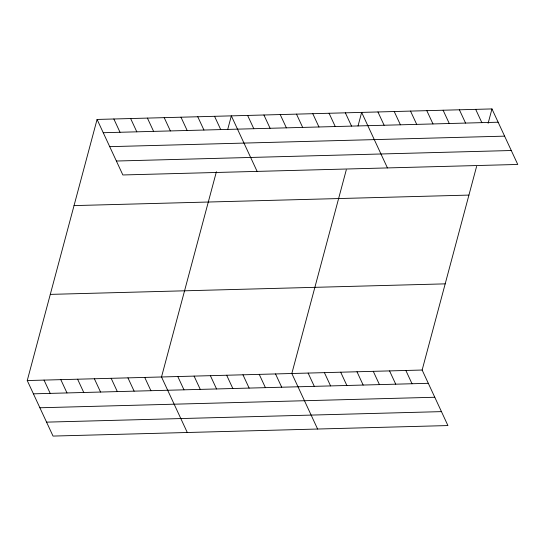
<?xml version="1.0" encoding="UTF-8"?>
<svg xmlns="http://www.w3.org/2000/svg" width="545" height="545" viewBox="0 0 545 545"><rect width="100%" height="100%" fill="white"/><g stroke="black" fill="none" stroke-linecap="round" stroke-linejoin="round"><path stroke-width="0.82" d="M476.609 166.368L422.143 370.035L447.922 425.563L53.029 436.075L27.25 380.546L97.078 119.437L491.971 108.925L517.75 164.454L122.857 174.965L97.078 119.437M216.406 171.709L161.518 376.97L187.289 432.505M227.715 129.424L231.339 115.86L257.117 171.396M346.293 169.836L291.834 373.502L317.606 429.031M358.031 125.956L361.655 112.393L387.434 167.921M488.129 123.286L491.971 108.925M103.243 132.721L498.137 122.209M109.715 146.66L504.609 136.148M116.385 161.027L511.278 150.515M74.031 205.601L468.932 195.09M50.29 294.382L445.19 283.863M27.25 380.546L422.143 370.035M33.415 393.831L428.316 383.312M39.887 407.769L434.787 397.257M46.557 422.137L441.45 411.625M475.683 109.354L481.848 122.639M459.394 109.79L465.559 123.075M443.105 110.226L449.271 123.511M426.817 110.655L432.982 123.94M410.528 111.091L416.693 124.376M394.233 111.527L400.405 124.805M377.944 111.957L384.109 125.241M345.366 112.829L351.532 126.106M329.078 113.258L335.243 126.542M312.789 113.694L318.954 126.978M296.5 114.13L302.666 127.407M405.855 370.464L412.02 383.748M280.212 114.559L286.377 127.843M389.566 370.9L395.731 384.184M263.923 114.995L270.088 128.279M373.277 371.336L379.443 384.613M247.628 115.431L253.8 128.709M356.989 371.765L363.154 385.049M340.7 372.201L346.865 385.485M214.56 116.31L220.725 129.594M324.411 372.637L330.577 385.915M197.774 116.753L203.939 130.037M308.123 373.066L314.288 386.351M180.995 117.202L187.16 130.487M164.208 117.645L170.374 130.929M275.538 373.938L281.704 387.216M147.423 118.095L153.595 131.379M259.25 374.367L265.415 387.652M130.643 118.544L136.809 131.822M242.961 374.803L249.126 388.088M113.857 118.987L120.023 132.272M226.672 375.232L232.838 388.517M210.384 375.669L216.549 388.953M194.095 376.105L200.26 389.389M177.806 376.534L183.972 389.818M144.732 377.419L150.897 390.697M127.946 377.862L134.118 391.147M111.166 378.312L117.332 391.596M94.38 378.755L100.546 392.039M77.601 379.204L83.766 392.489M60.815 379.654L66.98 392.931M44.036 380.097L50.201 393.381"/></g></svg>
